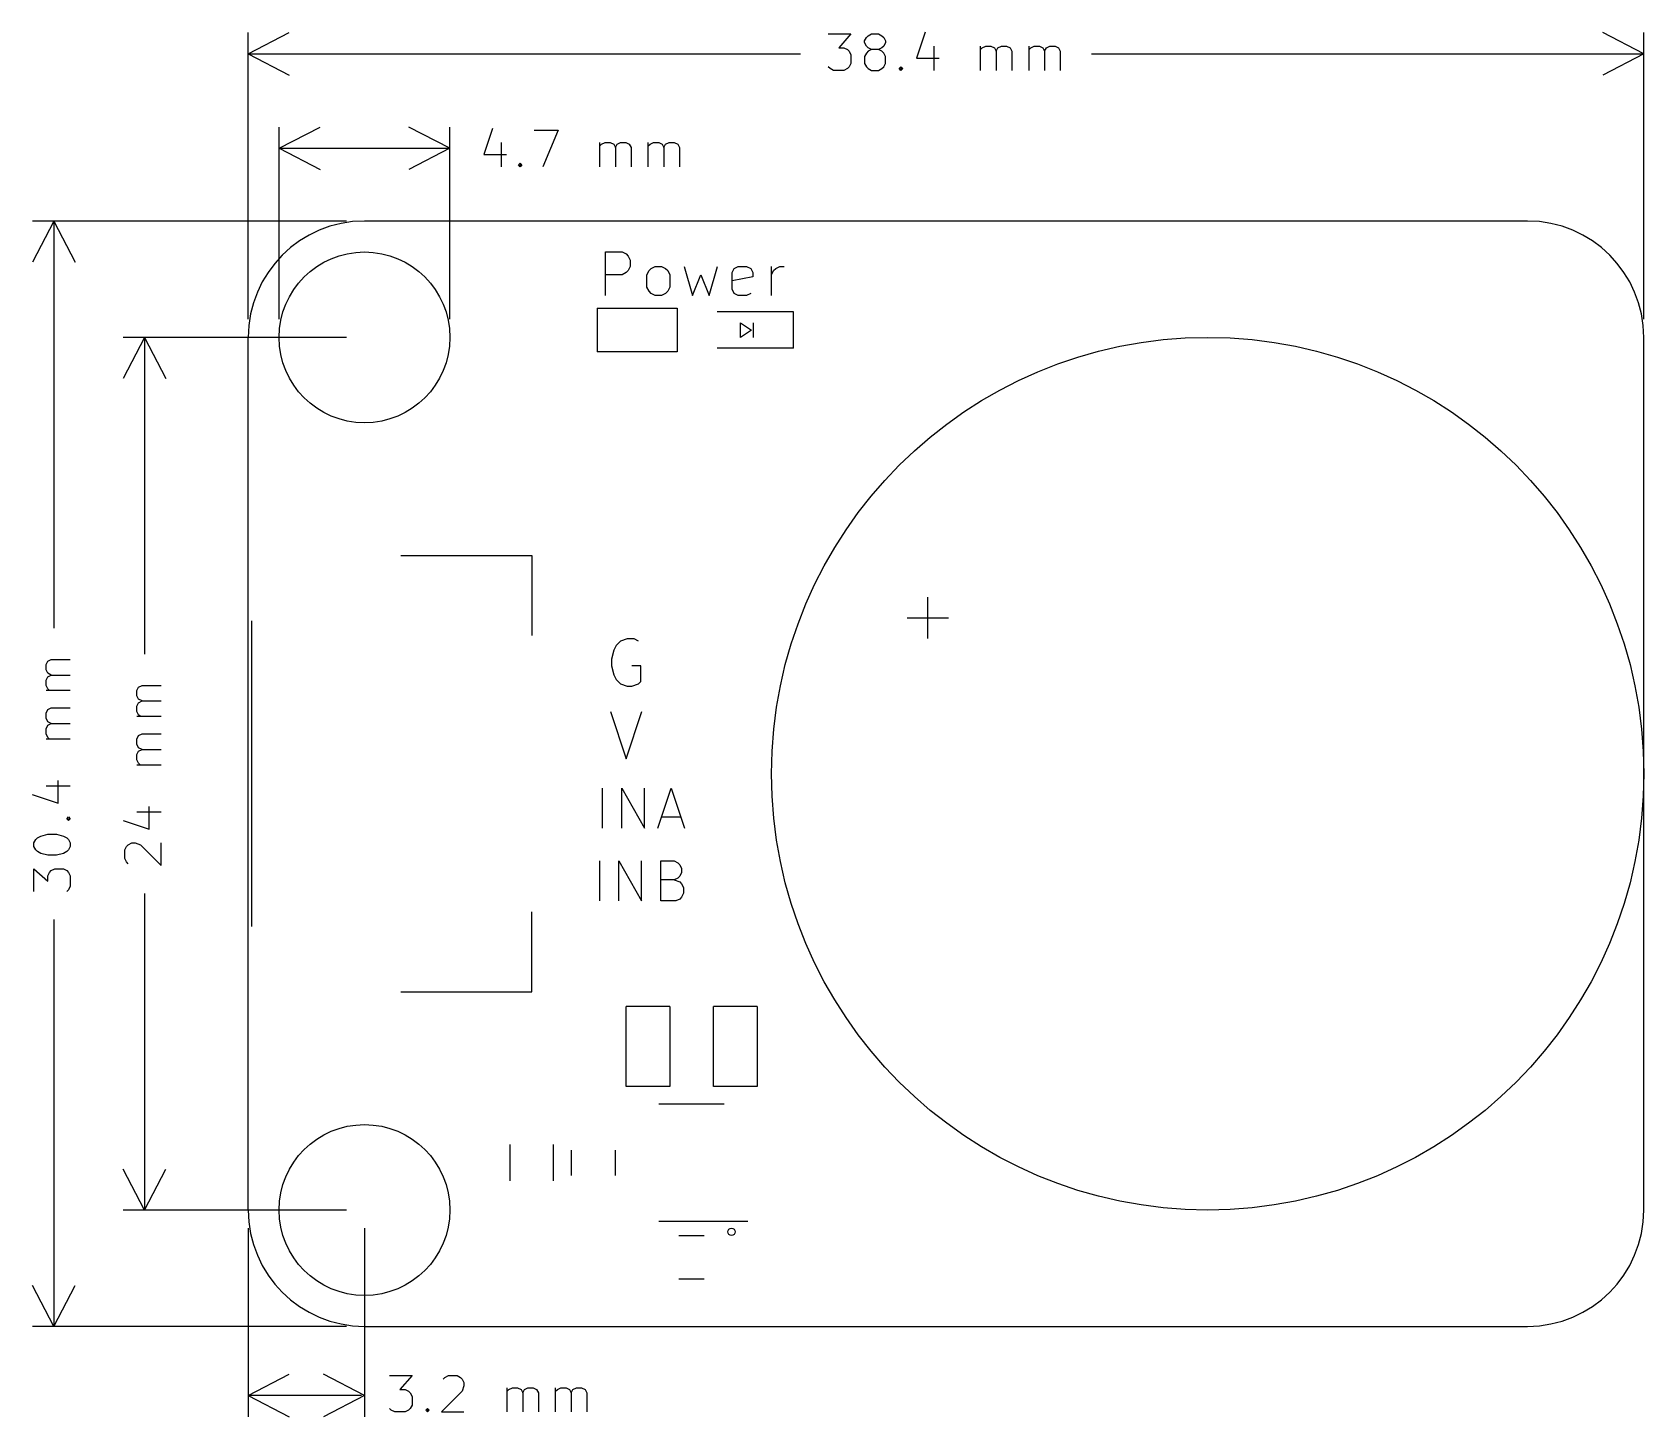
# Model space of a CAD drawing. Extents: x 195.8 to 240.1, y -207.4 to -169.3.
import ezdxf

# ---------------------------------------------------------------- set-up
doc = ezdxf.new("R2010")
doc.units = 0
doc.layers.add('BLACK', color=7, linetype='CONTINUOUS')

msp = doc.modelspace()

# ---------------------------------------------------------------- linework, layer by layer
at = {"layer": 'BLACK', "linetype": 'CONTINUOUS'}
for p, q in [((201.7, -169.9), (202.826504, -169.313579)), ((201.7, -177.2), (201.7, -169.31358)), ((217.661905, -169.354819), (218.280952, -169.354819)), ((218.280952, -169.354819), (217.947619, -169.735771)), ((218.757143, -169.402438), (218.852381, -169.354819)), ((218.852381, -169.354819), (219.042857, -169.354819)), ((219.042857, -169.354819), (219.138095, -169.402438)), ((220.328571, -169.3072), (220.090476, -170.021485)), ((240.1, -169.9), (238.973496, -169.313579)), ((240.1, -177.2), (240.1, -169.31358)), ((217.947619, -169.735771), (218.090476, -169.735771)), ((218.090476, -169.735771), (218.185714, -169.78339)), ((218.185714, -169.78339), (218.233333, -169.831009)), ((218.233333, -169.831009), (218.280952, -169.926247)), ((218.661905, -169.545295), (218.709524, -169.450057)), ((218.661905, -169.592914), (218.661905, -169.545295)), ((218.709524, -169.688152), (218.661905, -169.592914)), ((218.709524, -169.450057), (218.757143, -169.402438)), ((218.757143, -169.735771), (218.709524, -169.688152)), ((218.757143, -169.831009), (218.709524, -169.878628)), ((218.852381, -169.78339), (218.757143, -169.735771)), ((218.852381, -169.78339), (218.757143, -169.831009)), ((219.042857, -169.78339), (218.852381, -169.78339)), ((219.138095, -169.735771), (219.042857, -169.78339)), ((219.138095, -169.831009), (219.042857, -169.78339)), ((219.138095, -169.402438), (219.185714, -169.450057)), ((219.185714, -169.688152), (219.138095, -169.735771)), ((219.185714, -169.878628), (219.138095, -169.831009)), ((219.185714, -169.450057), (219.233333, -169.545295)), ((219.233333, -169.592914), (219.185714, -169.688152)), ((219.233333, -169.545295), (219.233333, -169.592914)), ((220.566666, -169.688152), (220.566666, -170.354819)), ((221.852381, -170.354819), (221.852381, -169.688152)), ((221.852381, -169.78339), (221.9, -169.735771)), ((221.9, -169.735771), (221.995238, -169.688152)), ((221.995238, -169.688152), (222.138095, -169.688152)), ((222.138095, -169.688152), (222.233333, -169.735771)), ((222.233333, -169.735771), (222.280952, -169.831009)), ((222.280952, -169.831009), (222.328571, -169.735771)), ((222.280952, -169.831009), (222.280952, -170.354819)), ((222.328571, -169.735771), (222.423809, -169.688152)), ((222.423809, -169.688152), (222.566666, -169.688152)), ((222.566666, -169.688152), (222.661905, -169.735771)), ((222.661905, -169.735771), (222.709524, -169.831009)), ((222.709524, -169.831009), (222.709524, -170.354819)), ((223.185714, -170.354819), (223.185714, -169.688152)), ((223.185714, -169.78339), (223.233333, -169.735771)), ((223.233333, -169.735771), (223.328571, -169.688152)), ((223.328571, -169.688152), (223.471428, -169.688152)), ((223.471428, -169.688152), (223.566666, -169.735771)), ((223.566666, -169.735771), (223.614285, -169.831009)), ((223.614285, -169.831009), (223.661904, -169.735771)), ((223.614285, -169.831009), (223.614285, -170.354819)), ((223.661904, -169.735771), (223.757142, -169.688152)), ((223.757142, -169.688152), (223.899999, -169.688152)), ((223.899999, -169.688152), (223.995238, -169.735771)), ((223.995238, -169.735771), (224.042857, -169.831009)), ((224.042857, -169.831009), (224.042857, -170.354819)), ((201.7, -169.9), (216.894048, -169.9)), ((201.7, -169.9), (202.826504, -170.486421)), ((217.709524, -170.3072), (217.661905, -170.25958)), ((218.233333, -170.25958), (218.185714, -170.3072)), ((218.280952, -170.164342), (218.233333, -170.25958)), ((218.280952, -169.926247), (218.280952, -170.164342)), ((218.709524, -169.878628), (218.661905, -169.973866)), ((218.661905, -169.973866), (218.661905, -170.164342)), ((218.661905, -170.164342), (218.709524, -170.25958)), ((218.709524, -170.25958), (218.757143, -170.3072)), ((219.138095, -170.3072), (219.185714, -170.25958)), ((219.233333, -169.973866), (219.185714, -169.878628)), ((219.185714, -170.25958), (219.233333, -170.164342)), ((219.233333, -170.164342), (219.233333, -169.973866)), ((219.614286, -170.3072), (219.661905, -170.25958)), ((219.661905, -170.25958), (219.709524, -170.3072)), ((219.661905, -170.25958), (219.661905, -170.354819)), ((220.090476, -170.021485), (220.709523, -170.021485)), ((224.905952, -169.9), (240.1, -169.9)), ((240.1, -169.9), (238.973496, -170.486421)), ((217.804762, -170.354819), (217.709524, -170.3072)), ((218.090476, -170.354819), (217.804762, -170.354819)), ((218.185714, -170.3072), (218.090476, -170.354819)), ((218.757143, -170.3072), (218.852381, -170.354819)), ((218.852381, -170.354819), (219.042857, -170.354819)), ((219.042857, -170.354819), (219.138095, -170.3072)), ((219.661905, -170.354819), (219.614286, -170.3072)), ((219.709524, -170.3072), (219.661905, -170.354819)), ((202.55, -172.5), (203.676504, -171.913579)), ((202.55, -177.2), (202.55, -171.91358)), ((207.25, -172.5), (206.123496, -171.913579)), ((207.25, -177.2), (207.25, -171.91358)), ((208.42381, -171.9572), (208.185715, -172.671485)), ((209.566667, -172.004819), (210.233333, -172.004819)), ((210.233333, -172.004819), (209.804762, -173.004819)), ((208.661905, -172.338152), (208.661905, -173.004819)), ((211.376191, -173.004819), (211.376191, -172.338152)), ((211.376191, -172.43339), (211.42381, -172.385771)), ((211.42381, -172.385771), (211.519048, -172.338152)), ((211.519048, -172.338152), (211.661905, -172.338152)), ((211.661905, -172.338152), (211.757143, -172.385771)), ((211.757143, -172.385771), (211.804762, -172.481009)), ((211.804762, -172.481009), (211.852381, -172.385771)), ((211.804762, -172.481009), (211.804762, -173.004819)), ((211.852381, -172.385771), (211.947619, -172.338152)), ((211.947619, -172.338152), (212.090476, -172.338152)), ((212.090476, -172.338152), (212.185715, -172.385771)), ((212.185715, -172.385771), (212.233334, -172.481009)), ((212.233334, -172.481009), (212.233334, -173.004819)), ((212.709524, -173.004819), (212.709524, -172.338152)), ((212.709524, -172.43339), (212.757143, -172.385771)), ((212.757143, -172.385771), (212.852381, -172.338152)), ((212.852381, -172.338152), (212.995238, -172.338152)), ((212.995238, -172.338152), (213.090476, -172.385771)), ((213.090476, -172.385771), (213.138095, -172.481009)), ((213.138095, -172.481009), (213.185714, -172.385771)), ((213.138095, -172.481009), (213.138095, -173.004819)), ((213.185714, -172.385771), (213.280952, -172.338152)), ((213.280952, -172.338152), (213.423809, -172.338152)), ((213.423809, -172.338152), (213.519048, -172.385771)), ((213.519048, -172.385771), (213.566667, -172.481009)), ((213.566667, -172.481009), (213.566667, -173.004819)), ((202.55, -172.5), (207.25, -172.5)), ((202.55, -172.5), (207.25, -172.5)), ((202.55, -172.5), (203.676504, -173.086421)), ((207.25, -172.5), (206.123496, -173.086421)), ((208.185715, -172.671485), (208.804762, -172.671485)), ((209.138096, -172.9572), (209.185715, -172.90958)), ((209.185715, -172.90958), (209.233334, -172.9572)), ((209.185715, -172.90958), (209.185715, -173.004819)), ((209.185715, -173.004819), (209.138096, -172.9572)), ((209.233334, -172.9572), (209.185715, -173.004819)), ((196.35, -174.5), (195.763579, -175.626504)), ((204.4, -174.5), (195.76358, -174.5)), ((196.35, -174.5), (196.35, -185.694048)), ((196.35, -174.5), (196.936421, -175.626504)), ((236.9, -174.5), (204.9, -174.5)), ((211.528572, -176.547342), (211.528572, -175.347342)), ((211.528572, -175.347342), (211.985715, -175.347342)), ((211.985715, -175.347342), (212.1, -175.404485)), ((212.1, -175.404485), (212.157143, -175.461628)), ((212.157143, -175.461628), (212.214286, -175.575914)), ((212.214286, -175.575914), (212.214286, -175.747342)), ((211.985715, -175.975914), (211.528572, -175.975914)), ((212.1, -175.918771), (211.985715, -175.975914)), ((212.157143, -175.861628), (212.1, -175.918771)), ((212.214286, -175.747342), (212.157143, -175.861628)), ((212.671429, -175.975914), (212.728572, -175.861628)), ((212.671429, -176.318771), (212.671429, -175.975914)), ((212.728572, -175.861628), (212.785715, -175.804485)), ((212.785715, -175.804485), (212.9, -175.747342)), ((212.9, -175.747342), (213.071429, -175.747342)), ((213.071429, -175.747342), (213.185715, -175.804485)), ((213.185715, -175.804485), (213.242858, -175.861628)), ((213.242858, -175.861628), (213.3, -175.975914)), ((213.3, -175.975914), (213.3, -176.318771)), ((213.7, -175.747342), (213.928572, -176.547342)), ((213.928572, -176.547342), (214.157143, -175.975914)), ((214.157143, -175.975914), (214.385714, -176.547342)), ((214.385714, -176.547342), (214.614286, -175.747342)), ((215.014286, -175.918771), (215.071429, -175.804485)), ((215.014286, -176.375914), (215.014286, -175.918771)), ((215.585715, -176.033057), (215.014286, -176.147342)), ((215.071429, -175.804485), (215.185715, -175.747342)), ((215.185715, -175.747342), (215.414286, -175.747342)), ((215.414286, -175.747342), (215.528572, -175.804485)), ((215.528572, -175.804485), (215.585715, -175.918771)), ((215.585715, -175.918771), (215.585715, -176.033057)), ((216.1, -176.547342), (216.1, -175.747342)), ((216.1, -175.975914), (216.157143, -175.861628)), ((216.157143, -175.861628), (216.214286, -175.804485)), ((216.214286, -175.804485), (216.328571, -175.747342)), ((216.328571, -175.747342), (216.442857, -175.747342)), ((212.728572, -176.433057), (212.671429, -176.318771)), ((212.785715, -176.4902), (212.728572, -176.433057)), ((213.242858, -176.433057), (213.185715, -176.4902)), ((213.3, -176.318771), (213.242858, -176.433057)), ((215.071429, -176.4902), (215.014286, -176.375914)), ((211.3, -176.9), (211.3, -178.1)), ((211.3, -176.9), (213.5, -176.9)), ((212.9, -176.547342), (212.785715, -176.4902)), ((213.071429, -176.547342), (212.9, -176.547342)), ((213.185715, -176.4902), (213.071429, -176.547342)), ((213.5, -176.9), (213.5, -178.1)), ((215.185715, -176.547342), (215.071429, -176.4902)), ((215.414286, -176.547342), (215.185715, -176.547342)), ((215.528572, -176.4902), (215.414286, -176.547342)), ((216.7, -177), (214.6, -177)), ((215.25, -177.3), (215.55, -177.5)), ((215.25, -177.7), (215.25, -177.3)), ((215.6, -177.7), (215.6, -177.3)), ((216.7, -178), (216.7, -177)), ((198.85, -177.7), (198.263579, -178.826504)), ((204.4, -177.7), (198.26358, -177.7)), ((198.85, -177.7), (198.85, -186.408333)), ((198.85, -177.7), (199.436421, -178.826504)), ((201.7, -201.7), (201.7, -177.7)), ((215.55, -177.5), (215.25, -177.7)), ((240.1, -201.7), (240.1, -177.7)), ((213.5, -178.1), (211.3, -178.1)), ((216.7, -178), (214.6, -178)), ((205.9, -183.7), (209.5, -183.7)), ((209.5, -183.7), (209.5, -185.9)), ((220.4, -185.983528), (220.4, -184.840671)), ((201.8, -193.9), (201.8, -185.5)), ((219.828571, -185.4121), (220.971429, -185.4121)), ((211.821428, -186.176719), (211.759523, -186.300528)), ((211.945238, -186.052909), (211.821428, -186.176719)), ((212.130952, -185.991004), (211.945238, -186.052909)), ((212.316666, -185.991004), (212.130952, -185.991004)), ((212.440476, -186.052909), (212.316666, -185.991004)), ((196.138152, -186.7), (196.185771, -186.604761)), ((196.185771, -186.604761), (196.281009, -186.557142)), ((196.281009, -186.557142), (196.804819, -186.557142)), ((211.759523, -186.300528), (211.697619, -186.548147)), ((211.697619, -186.548147), (211.697619, -186.733861)), ((196.138152, -186.842857), (196.138152, -186.7)), ((196.185771, -186.938095), (196.138152, -186.842857)), ((196.138152, -187.128571), (196.185771, -187.033333)), ((196.281009, -186.985714), (196.185771, -186.938095)), ((196.185771, -187.033333), (196.281009, -186.985714)), ((196.281009, -186.985714), (196.804819, -186.985714)), ((211.697619, -186.733861), (211.759523, -186.98148)), ((211.759523, -186.98148), (211.821428, -187.10529)), ((211.821428, -187.10529), (211.945238, -187.2291)), ((212.50238, -186.733861), (212.254761, -186.733861)), ((212.50238, -187.167195), (212.50238, -186.733861)), ((196.138152, -187.271428), (196.138152, -187.128571)), ((196.185771, -187.366666), (196.138152, -187.271428)), ((196.804819, -187.414285), (196.138152, -187.414285)), ((196.23339, -187.414285), (196.185771, -187.366666)), ((198.638152, -187.414285), (198.685771, -187.319046)), ((198.638152, -187.557142), (198.638152, -187.414285)), ((198.685771, -187.65238), (198.638152, -187.557142)), ((198.685771, -187.319046), (198.781009, -187.271427)), ((198.781009, -187.271427), (199.304819, -187.271427)), ((211.945238, -187.2291), (212.130952, -187.291004)), ((212.130952, -187.291004), (212.254761, -187.291004)), ((212.254761, -187.291004), (212.440476, -187.2291)), ((212.440476, -187.2291), (212.50238, -187.167195)), ((196.138152, -188.033333), (196.185771, -187.938094)), ((196.185771, -187.938094), (196.281009, -187.890475)), ((196.281009, -187.890475), (196.804819, -187.890475)), ((198.638152, -187.842856), (198.685771, -187.747618)), ((198.638152, -187.985713), (198.638152, -187.842856)), ((198.685771, -188.080951), (198.638152, -187.985713)), ((198.781009, -187.699999), (198.685771, -187.65238)), ((198.685771, -187.747618), (198.781009, -187.699999)), ((198.781009, -187.699999), (199.304819, -187.699999)), ((211.666666, -187.991004), (212.099999, -189.291004)), ((212.099999, -189.291004), (212.533333, -187.991004)), ((196.138152, -188.17619), (196.138152, -188.033333)), ((196.185771, -188.271428), (196.138152, -188.17619)), ((196.138152, -188.461904), (196.185771, -188.366666)), ((196.281009, -188.319047), (196.185771, -188.271428)), ((196.185771, -188.366666), (196.281009, -188.319047)), ((196.281009, -188.319047), (196.804819, -188.319047)), ((199.304819, -188.12857), (198.638152, -188.12857)), ((198.73339, -188.12857), (198.685771, -188.080951)), ((196.138152, -188.604761), (196.138152, -188.461904)), ((196.185771, -188.699999), (196.138152, -188.604761)), ((196.804819, -188.747618), (196.138152, -188.747618)), ((196.23339, -188.747618), (196.185771, -188.699999)), ((198.638152, -188.747618), (198.685771, -188.652379)), ((198.638152, -188.890475), (198.638152, -188.747618)), ((198.685771, -188.985713), (198.638152, -188.890475)), ((198.685771, -188.652379), (198.781009, -188.60476)), ((198.781009, -188.60476), (199.304819, -188.60476)), ((198.638152, -189.176189), (198.685771, -189.080951)), ((198.638152, -189.319046), (198.638152, -189.176189)), ((198.685771, -189.414284), (198.638152, -189.319046)), ((198.781009, -189.033332), (198.685771, -188.985713)), ((198.685771, -189.080951), (198.781009, -189.033332)), ((198.781009, -189.033332), (199.304819, -189.033332)), ((199.304819, -189.461903), (198.638152, -189.461903)), ((198.73339, -189.461903), (198.685771, -189.414284)), ((196.138152, -190.033333), (196.804819, -190.033333)), ((196.471485, -190.509523), (196.471485, -189.890476)), ((211.45238, -191.19952), (211.45238, -190.09952)), ((211.97619, -191.19952), (211.97619, -190.09952)), ((211.97619, -190.09952), (212.604762, -191.19952)), ((212.604762, -191.19952), (212.604762, -190.09952)), ((212.971428, -191.19952), (213.338095, -190.09952)), ((213.338095, -190.09952), (213.704762, -191.19952)), ((195.7572, -190.271428), (196.471485, -190.509523)), ((198.971485, -191.223808), (198.971485, -190.604761)), ((196.70958, -190.938094), (196.7572, -190.890475)), ((196.7572, -190.985713), (196.70958, -190.938094)), ((196.70958, -190.938094), (196.804819, -190.938094)), ((196.7572, -190.890475), (196.804819, -190.938094)), ((196.804819, -190.938094), (196.7572, -190.985713)), ((198.2572, -190.985713), (198.971485, -191.223808)), ((198.638152, -190.747618), (199.304819, -190.747618)), ((213.07619, -190.885235), (213.6, -190.885235)), ((195.804819, -191.604761), (195.852438, -191.509523)), ((195.852438, -191.509523), (195.900057, -191.461904)), ((195.900057, -191.461904), (195.995295, -191.414285)), ((195.995295, -191.414285), (196.185771, -191.366666)), ((196.185771, -191.366666), (196.423866, -191.366666)), ((196.423866, -191.366666), (196.614342, -191.414285)), ((196.614342, -191.414285), (196.70958, -191.461904)), ((196.70958, -191.461904), (196.7572, -191.509523)), ((196.7572, -191.509523), (196.804819, -191.604761)), ((195.804819, -191.699999), (195.804819, -191.604761)), ((195.852438, -191.795237), (195.804819, -191.699999)), ((195.900057, -191.842856), (195.852438, -191.795237)), ((195.995295, -191.890475), (195.900057, -191.842856)), ((196.185771, -191.938094), (195.995295, -191.890475)), ((196.423866, -191.938094), (196.185771, -191.938094)), ((196.614342, -191.890475), (196.423866, -191.938094)), ((196.70958, -191.842856), (196.614342, -191.890475)), ((196.7572, -191.795237), (196.70958, -191.842856)), ((196.804819, -191.699999), (196.7572, -191.795237)), ((196.804819, -191.604761), (196.804819, -191.699999)), ((198.304819, -191.795237), (198.352438, -191.699999)), ((198.304819, -192.033332), (198.304819, -191.795237)), ((198.352438, -191.699999), (198.400057, -191.65238)), ((198.400057, -191.65238), (198.495295, -191.604761)), ((198.495295, -191.604761), (198.590533, -191.604761)), ((198.590533, -191.604761), (198.73339, -191.65238)), ((198.73339, -191.65238), (199.304819, -192.223808)), ((199.304819, -192.223808), (199.304819, -191.604761)), ((195.804819, -192.938094), (195.804819, -192.319047)), ((195.804819, -192.319047), (196.185771, -192.65238)), ((196.185771, -192.509523), (196.23339, -192.414285)), ((196.23339, -192.414285), (196.281009, -192.366666)), ((196.281009, -192.366666), (196.376247, -192.319047)), ((196.376247, -192.319047), (196.614342, -192.319047)), ((196.614342, -192.319047), (196.70958, -192.366666)), ((196.70958, -192.366666), (196.7572, -192.414285)), ((196.7572, -192.414285), (196.804819, -192.509523)), ((198.352438, -192.12857), (198.304819, -192.033332)), ((198.400057, -192.176189), (198.352438, -192.12857)), ((211.373809, -193.19952), (211.373809, -192.09952)), ((211.897619, -193.19952), (211.897619, -192.09952)), ((211.897619, -192.09952), (212.526191, -193.19952)), ((212.526191, -193.19952), (212.526191, -192.09952)), ((213.05, -193.19952), (213.05, -192.09952)), ((213.05, -192.09952), (213.416667, -192.09952)), ((213.416667, -192.09952), (213.521429, -192.151901)), ((213.521429, -192.151901), (213.57381, -192.204282)), ((213.57381, -192.204282), (213.626191, -192.309044)), ((213.626191, -192.413806), (213.57381, -192.518568)), ((213.626191, -192.309044), (213.626191, -192.413806)), ((196.185771, -192.65238), (196.185771, -192.509523)), ((196.7572, -192.890475), (196.70958, -192.938094)), ((196.804819, -192.795237), (196.7572, -192.890475)), ((196.804819, -192.509523), (196.804819, -192.795237)), ((213.416667, -192.62333), (213.05, -192.62333)), ((213.521429, -192.570949), (213.416667, -192.62333)), ((213.416667, -192.62333), (213.57381, -192.675711)), ((213.57381, -192.518568), (213.521429, -192.570949)), ((213.57381, -192.675711), (213.626191, -192.728092)), ((213.626191, -192.728092), (213.678572, -192.832854)), ((213.678572, -192.832854), (213.678572, -192.989997)), ((198.85, -192.991666), (198.85, -201.7)), ((213.469048, -193.19952), (213.05, -193.19952)), ((213.57381, -193.14714), (213.469048, -193.19952)), ((213.626191, -193.094759), (213.57381, -193.14714)), ((213.678572, -192.989997), (213.626191, -193.094759)), ((196.35, -193.705952), (196.35, -204.9)), ((209.5, -195.7), (209.5, -193.5)), ((205.9, -195.7), (209.5, -195.7)), ((212.1, -198.3), (212.1, -196.1)), ((213.3, -196.1), (212.1, -196.1)), ((213.3, -196.1), (213.3, -198.3)), ((214.5, -198.3), (214.5, -196.1)), ((215.7, -196.1), (214.5, -196.1)), ((215.7, -196.1), (215.7, -198.3)), ((213.3, -198.3), (212.1, -198.3)), ((215.7, -198.3), (214.5, -198.3)), ((214.8, -198.79), (213, -198.79)), ((208.9, -199.9), (208.9, -200.9)), ((210.1, -200.9), (210.1, -199.9)), ((210.6, -200.75), (210.6, -200.05)), ((211.8, -200.05), (211.8, -200.75)), ((198.85, -201.7), (198.263579, -200.573496)), ((198.85, -201.7), (199.436421, -200.573496)), ((204.4, -201.7), (198.26358, -201.7)), ((201.7, -202.2), (201.7, -207.38642)), ((204.9, -202.2), (204.9, -207.38642)), ((213, -202.01), (215.45, -202.01)), ((213.55, -202.4), (214.25, -202.4)), ((196.35, -204.9), (195.763579, -203.773496)), ((196.35, -204.9), (196.936421, -203.773496)), ((214.25, -203.6), (213.55, -203.6)), ((204.4, -204.9), (195.76358, -204.9)), ((204.9, -204.9), (236.9, -204.9)), ((201.7, -206.8), (202.826504, -206.213579)), ((204.9, -206.8), (203.773496, -206.213579)), ((205.588096, -206.254819), (206.207143, -206.254819)), ((206.207143, -206.254819), (205.87381, -206.635771)), ((205.87381, -206.635771), (206.016667, -206.635771)), ((206.016667, -206.635771), (206.111905, -206.68339)), ((207.064286, -206.350057), (207.111905, -206.302438)), ((207.111905, -206.302438), (207.207143, -206.254819)), ((207.207143, -206.254819), (207.445238, -206.254819)), ((207.445238, -206.254819), (207.540476, -206.302438)), ((207.540476, -206.302438), (207.588095, -206.350057)), ((207.588095, -206.350057), (207.635714, -206.445295)), ((207.635714, -206.540533), (207.588095, -206.68339)), ((207.635714, -206.445295), (207.635714, -206.540533)), ((208.826191, -207.254819), (208.826191, -206.588152)), ((208.826191, -206.68339), (208.87381, -206.635771)), ((208.87381, -206.635771), (208.969048, -206.588152)), ((208.969048, -206.588152), (209.111905, -206.588152)), ((209.111905, -206.588152), (209.207143, -206.635771)), ((209.207143, -206.635771), (209.254762, -206.731009)), ((209.254762, -206.731009), (209.302381, -206.635771)), ((209.302381, -206.635771), (209.397619, -206.588152)), ((209.397619, -206.588152), (209.540476, -206.588152)), ((209.540476, -206.588152), (209.635715, -206.635771)), ((209.635715, -206.635771), (209.683334, -206.731009)), ((210.159524, -207.254819), (210.159524, -206.588152)), ((210.159524, -206.68339), (210.207143, -206.635771)), ((210.207143, -206.635771), (210.302381, -206.588152)), ((210.302381, -206.588152), (210.445238, -206.588152)), ((210.445238, -206.588152), (210.540476, -206.635771)), ((210.540476, -206.635771), (210.588095, -206.731009)), ((210.588095, -206.731009), (210.635714, -206.635771)), ((210.635714, -206.635771), (210.730952, -206.588152)), ((210.730952, -206.588152), (210.873809, -206.588152)), ((210.873809, -206.588152), (210.969048, -206.635771)), ((210.969048, -206.635771), (211.016667, -206.731009)), ((204.820239, -206.8), (201.7, -206.8)), ((201.7, -206.8), (202.826504, -207.386421)), ((204.9, -206.8), (203.773496, -207.386421)), ((206.111905, -206.68339), (206.159524, -206.731009)), ((206.159524, -206.731009), (206.207143, -206.826247)), ((206.207143, -207.064342), (206.159524, -207.15958)), ((206.207143, -206.826247), (206.207143, -207.064342)), ((207.588095, -206.68339), (207.016667, -207.254819)), ((209.254762, -206.731009), (209.254762, -207.254819)), ((209.683334, -206.731009), (209.683334, -207.254819)), ((210.588095, -206.731009), (210.588095, -207.254819)), ((211.016667, -206.731009), (211.016667, -207.254819)), ((205.635715, -207.2072), (205.588096, -207.15958)), ((205.730953, -207.254819), (205.635715, -207.2072)), ((206.016667, -207.254819), (205.730953, -207.254819)), ((206.111905, -207.2072), (206.016667, -207.254819)), ((206.159524, -207.15958), (206.111905, -207.2072)), ((206.588096, -207.2072), (206.635715, -207.15958)), ((206.635715, -207.254819), (206.588096, -207.2072)), ((206.635715, -207.15958), (206.683334, -207.2072)), ((206.635715, -207.15958), (206.635715, -207.254819)), ((206.683334, -207.2072), (206.635715, -207.254819)), ((207.016667, -207.254819), (207.635714, -207.254819))]:
    msp.add_line(p, q, dxfattribs=at)
at = {"layer": 'BLACK'}
for centre, radius in [((204.9, -177.7), 2.35), ((228.1, -189.7), 12), ((204.9, -201.7), 2.35), ((215, -202.3), 0.1)]:
    msp.add_circle(centre, radius, dxfattribs=at)
for centre, start, end in [((204.9, -177.7), 90, 180), ((236.9, -177.7), 0, 90), ((204.9, -201.7), -180, -90), ((236.9, -201.7), -90, 0)]:
    msp.add_arc(centre, 3.2, start, end, dxfattribs=at)

doc.saveas('drawing.dxf')
